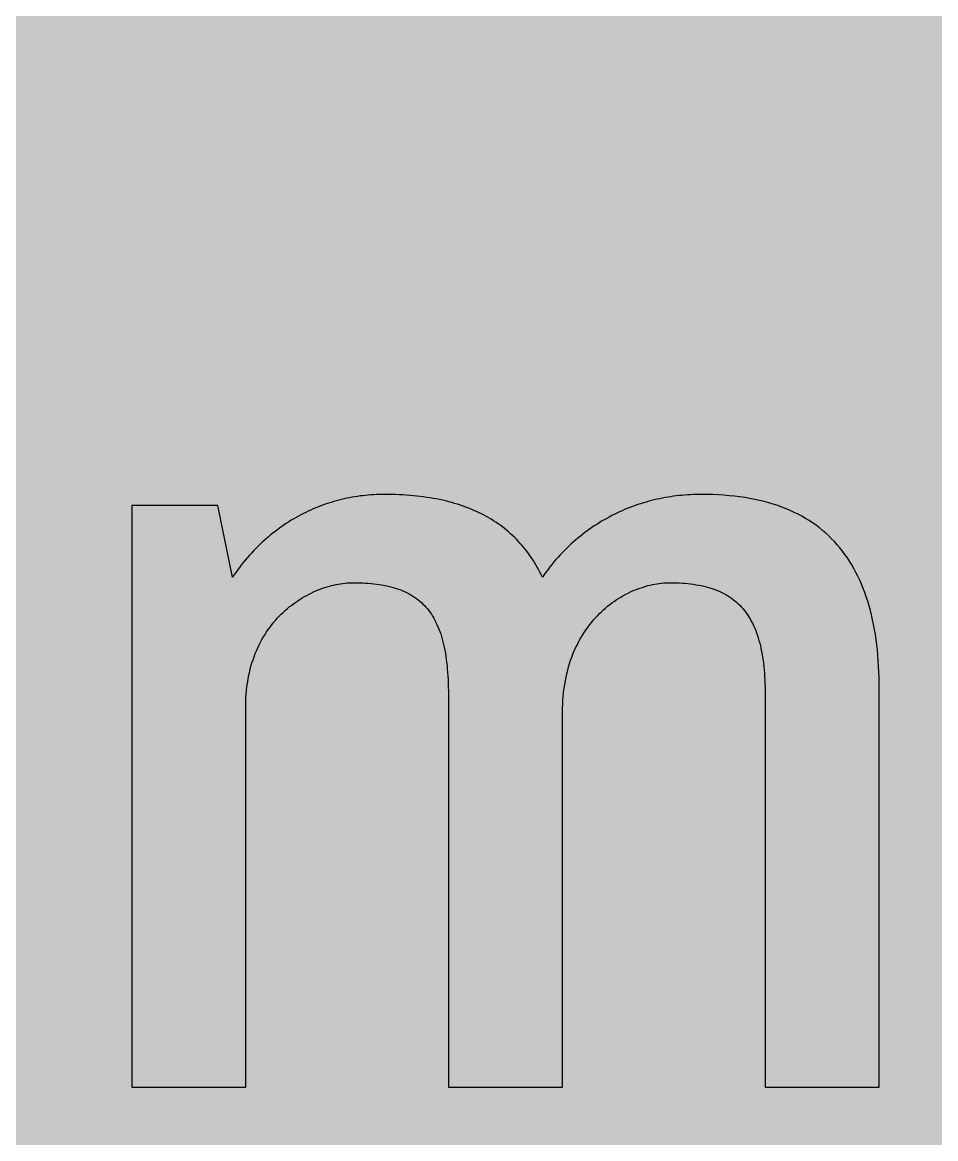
# Model space of a CAD drawing. Header units: millimetres. Extents: x 0 to 212, y 0 to 254.
# Drawn here: x 125.35 to 154.14, y 56.64 to 91.85 of the extents above; entities that cross this region are included whole.
import ezdxf

# ---------------------------------------------------------------- set-up
doc = ezdxf.new("R2010")
doc.units = ezdxf.units.MM

msp = doc.modelspace()

# ---------------------------------------------------------------- hatches: boundary and pattern name
for color, points in [(254, [(14.1633, 0.0536), (13.9878, 0.0533), (13.8125, 0.0559), (13.6373, 0.061), (13.462, 0.0686), (13.2893, 0.0787), (13.114, 0.0914), (12.9413, 0.1041), (12.7686, 0.1219), (12.5959, 0.1397), (12.4231, 0.16), (12.2504, 0.1829), (12.0777, 0.2057), (11.9075, 0.2337), (11.7373, 0.2616), (11.5672, 0.2921), (11.397, 0.3251), (11.2268, 0.3607), (11.0592, 0.3988), (10.8915, 0.4369), (10.7239, 0.4775), (10.5562, 0.5207), (10.3886, 0.5664), (10.2235, 0.6121), (10.0584, 0.6629), (9.8933, 0.7137), (9.7307, 0.7671), (9.5682, 0.8204), (9.4056, 0.8788), (9.2431, 0.9373), (9.083, 0.9982), (8.923, 1.0617), (8.763, 1.1252), (8.6055, 1.1938), (8.4455, 1.2624), (8.2906, 1.331), (8.1331, 1.4046), (7.9781, 1.4783), (7.8232, 1.5545), (7.6708, 1.6332), (7.5184, 1.7145), (7.366, 1.7958), (7.2161, 1.8796), (7.0663, 1.966), (6.919, 2.0523), (6.7716, 2.1438), (6.6243, 2.2352), (6.4795, 2.3266), (6.3348, 2.4232), (6.19, 2.5197), (6.0477, 2.6187), (5.908, 2.7178), (5.7683, 2.8194), (5.6286, 2.9235), (5.4915, 3.0302), (5.3543, 3.1369), (5.2197, 3.2461), (5.0851, 3.3579), (4.953, 3.4722), (4.8209, 3.5865), (4.6914, 3.7033), (4.5644, 3.8202), (4.4348, 3.9395), (4.3104, 4.0615), (4.1859, 4.1859), (4.0615, 4.3104), (3.9395, 4.4348), (3.8202, 4.5618), (3.7033, 4.6914), (3.5865, 4.8209), (3.4722, 4.953), (3.3579, 5.0851), (3.2487, 5.2197), (3.1369, 5.3543), (3.0302, 5.4915), (2.9235, 5.6286), (2.8194, 5.7683), (2.7178, 5.908), (2.6187, 6.0477), (2.5197, 6.19), (2.4232, 6.3348), (2.3266, 6.477), (2.2352, 6.6243), (2.1438, 6.7691), (2.0523, 6.9164), (1.966, 7.0663), (1.8796, 7.2161), (1.7958, 7.366), (1.7145, 7.5184), (1.6332, 7.6708), (1.5545, 7.8232), (1.4783, 7.9781), (1.4046, 8.1331), (1.331, 8.2906), (1.2598, 8.4455), (1.1913, 8.603), (1.1252, 8.763), (1.0592, 8.923), (0.9982, 9.083), (0.9373, 9.2431), (0.8763, 9.4056), (0.8204, 9.5682), (0.7645, 9.7307), (0.7112, 9.8933), (0.6604, 10.0584), (0.6121, 10.2235), (0.5639, 10.3911), (0.5207, 10.5562), (0.4775, 10.7239), (0.4343, 10.8915), (0.3962, 11.0592), (0.3607, 11.2268), (0.3251, 11.397), (0.2921, 11.5672), (0.2616, 11.7373), (0.2311, 11.9075), (0.2057, 12.0802), (0.1803, 12.2504), (0.1575, 12.4231), (0.1372, 12.5959), (0.1194, 12.7686), (0.1041, 12.9413), (0.0889, 13.1166), (0.0787, 13.2893), (0.0686, 13.4645), (0.061, 13.6373), (0.0559, 13.8125), (0.0508, 13.9878), (0.0508, 14.163), (0.0522, 239.9425), (0.0508, 240.1164), (0.0559, 240.2916), (0.061, 240.4669), (0.0686, 240.6396), (0.0787, 240.8149), (0.0889, 240.9876), (0.1041, 241.1628), (0.1194, 241.3356), (0.1372, 241.5083), (0.1575, 241.681), (0.1803, 241.8537), (0.2057, 242.0239), (0.2311, 242.1966), (0.2616, 242.3668), (0.2921, 242.537), (0.3251, 242.7072), (0.3607, 242.8748), (0.3962, 243.045), (0.4343, 243.2126), (0.4775, 243.3803), (0.5207, 243.5479), (0.5639, 243.713), (0.6121, 243.8781), (0.6604, 244.0432), (0.7112, 244.2083), (0.7645, 244.3734), (0.8204, 244.536), (0.8763, 244.6985), (0.9373, 244.8611), (0.9982, 245.0211), (1.0592, 245.1811), (1.1252, 245.3411), (1.1913, 245.4986), (1.2598, 245.6561), (1.331, 245.8136), (1.4046, 245.9685), (1.4783, 246.126), (1.5545, 246.2784), (1.6332, 246.4333), (1.7145, 246.5857), (1.7958, 246.7356), (1.8796, 246.888), (1.966, 247.0379), (2.0523, 247.1852), (2.1438, 247.3325), (2.2352, 247.4798), (2.3266, 247.6246), (2.4232, 247.7694), (2.5197, 247.9116), (2.6187, 248.0539), (2.7178, 248.1961), (2.8194, 248.3358), (2.9235, 248.4755), (3.0302, 248.6127), (3.1369, 248.7473), (3.2487, 248.8844), (3.3579, 249.0165), (3.4722, 249.1486), (3.5865, 249.2807), (3.7033, 249.4102), (3.8202, 249.5398), (3.9395, 249.6668), (4.0615, 249.7938), (4.1859, 249.9182), (4.3104, 250.0401), (4.4348, 250.1621), (4.5644, 250.284), (4.6914, 250.4008), (4.8209, 250.5177), (4.953, 250.632), (5.0851, 250.7437), (5.2197, 250.8555), (5.3543, 250.9647), (5.4915, 251.0739), (5.6286, 251.1781), (5.7683, 251.2822), (5.908, 251.3838), (6.0477, 251.4854), (6.19, 251.5845), (6.3348, 251.681), (6.4795, 251.775), (6.6243, 251.8689), (6.7716, 251.9604), (6.919, 252.0493), (7.0663, 252.1382), (7.2161, 252.2245), (7.366, 252.3084), (7.5184, 252.3896), (7.6708, 252.4709), (7.8232, 252.5471), (7.9781, 252.6233), (8.1331, 252.6995), (8.2906, 252.7706), (8.4455, 252.8418), (8.6055, 252.9103), (8.763, 252.9789), (8.923, 253.0424), (9.083, 253.1059), (9.2431, 253.1669), (9.4056, 253.2253), (9.5682, 253.2837), (9.7307, 253.3371), (9.8933, 253.3904), (10.0584, 253.4412), (10.2235, 253.492), (10.3886, 253.5377), (10.5562, 253.5834), (10.7239, 253.6266), (10.8915, 253.6673), (11.0592, 253.7079), (11.2268, 253.7435), (11.397, 253.779), (11.5672, 253.812), (11.7373, 253.8425), (11.9075, 253.8705), (12.0777, 253.8984), (12.2504, 253.9213), (12.4231, 253.9441), (12.5959, 253.9644), (12.7686, 253.9822), (12.9413, 254), (13.114, 254.0127), (13.2893, 254.0254), (13.462, 254.0356), (13.6373, 254.0432), (13.8125, 254.0483), (13.9878, 254.0508), (14.163, 254.0533), (197.6078, 254.0536), (197.7822, 254.0508), (197.9574, 254.0483), (198.1327, 254.0432), (198.3054, 254.0356), (198.4807, 254.0254), (198.6534, 254.0127), (198.8287, 254), (199.0014, 253.9822), (199.1741, 253.9644), (199.3468, 253.9441), (199.5195, 253.9213), (199.6897, 253.8984), (199.8624, 253.8705), (200.0326, 253.8425), (200.2028, 253.812), (200.373, 253.779), (200.5432, 253.7435), (200.7108, 253.7079), (200.8784, 253.6673), (201.0461, 253.6266), (201.2137, 253.5834), (201.3788, 253.5377), (201.5465, 253.492), (201.7116, 253.4412), (201.8767, 253.3904), (202.0392, 253.3371), (202.2018, 253.2837), (202.3643, 253.2253), (202.5269, 253.1669), (202.6869, 253.1059), (202.8469, 253.0424), (203.007, 252.9789), (203.167, 252.9103), (203.3245, 252.8418), (203.4794, 252.7706), (203.6369, 252.6995), (203.7918, 252.6233), (203.9468, 252.5471), (204.0992, 252.4709), (204.2516, 252.3896), (204.404, 252.3084), (204.5538, 252.2245), (204.7037, 252.1382), (204.8535, 252.0493), (205.0009, 251.9604), (205.1456, 251.8689), (205.293, 251.775), (205.4352, 251.681), (205.58, 251.5845), (205.7222, 251.4854), (205.8619, 251.3838), (206.0016, 251.2822), (206.1413, 251.1781), (206.2785, 251.0739), (206.4156, 250.9647), (206.5503, 250.8555), (206.6849, 250.7437), (206.817, 250.632), (206.949, 250.5177), (207.0786, 250.4008), (207.2081, 250.284), (207.3351, 250.1621), (207.4596, 250.0401), (207.584, 249.9182), (207.7085, 249.7938), (207.8304, 249.6668), (207.9498, 249.5398), (208.0666, 249.4102), (208.1835, 249.2807), (208.2978, 249.1486), (208.4121, 249.0165), (208.5238, 248.8844), (208.6331, 248.7473), (208.7397, 248.6127), (208.8464, 248.4755), (208.9506, 248.3358), (209.0522, 248.1961), (209.1512, 248.0539), (209.2503, 247.9116), (209.3468, 247.7694), (209.4433, 247.6246), (209.5348, 247.4798), (209.6262, 247.3325), (209.7176, 247.1852), (209.804, 247.0379), (209.8904, 246.888), (209.9742, 246.7356), (210.0555, 246.5857), (210.1367, 246.4333), (210.2155, 246.2784), (210.2917, 246.126), (210.3653, 245.9685), (210.439, 245.8136), (210.5076, 245.6561), (210.5762, 245.4986), (210.6447, 245.3411), (210.7082, 245.1811), (210.7717, 245.0211), (210.8327, 244.8611), (210.8911, 244.6985), (210.9495, 244.536), (211.0029, 244.3734), (211.0562, 244.2083), (211.107, 244.0432), (211.1578, 243.8781), (211.2035, 243.713), (211.2493, 243.5479), (211.2924, 243.3803), (211.3331, 243.2126), (211.3712, 243.045), (211.4093, 242.8748), (211.4448, 242.7072), (211.4779, 242.537), (211.5083, 242.3668), (211.5363, 242.1966), (211.5642, 242.0239), (211.5871, 241.8537), (211.6099, 241.681), (211.6303, 241.5083), (211.648, 241.3356), (211.6658, 241.1628), (211.6785, 240.9876), (211.6912, 240.8149), (211.7014, 240.6396), (211.709, 240.4669), (211.7141, 240.2916), (211.7166, 240.1164), (211.7166, 239.9411), (211.7189, 14.1647), (211.7166, 13.9878), (211.7141, 13.8125), (211.709, 13.6373), (211.7014, 13.4645), (211.6912, 13.2893), (211.6785, 13.1166), (211.6658, 12.9413), (211.648, 12.7686), (211.6303, 12.5959), (211.6099, 12.4231), (211.5871, 12.2504), (211.5642, 12.0802), (211.5363, 11.9075), (211.5083, 11.7373), (211.4779, 11.5672), (211.4448, 11.397), (211.4093, 11.2268), (211.3712, 11.0592), (211.3331, 10.8915), (211.2924, 10.7239), (211.2493, 10.5562), (211.2035, 10.3911), (211.1578, 10.2235), (211.107, 10.0584), (211.0562, 9.8933), (211.0029, 9.7307), (210.9495, 9.5682), (210.8911, 9.4056), (210.8327, 9.2431), (210.7717, 9.083), (210.7082, 8.923), (210.6447, 8.763), (210.5762, 8.603), (210.5076, 8.4455), (210.439, 8.2906), (210.3653, 8.1331), (210.2917, 7.9781), (210.2155, 7.8232), (210.1367, 7.6708), (210.0555, 7.5184), (209.9742, 7.366), (209.8904, 7.2161), (209.804, 7.0663), (209.7176, 6.9164), (209.6262, 6.7691), (209.5348, 6.6243), (209.4433, 6.477), (209.3468, 6.3348), (209.2503, 6.19), (209.1512, 6.0477), (209.0522, 5.908), (208.9506, 5.7683), (208.8464, 5.6286), (208.7397, 5.4915), (208.6331, 5.3543), (208.5238, 5.2197), (208.4121, 5.0851), (208.2978, 4.953), (208.1835, 4.8209), (208.0666, 4.6914), (207.9498, 4.5618), (207.8304, 4.4348), (207.7085, 4.3104), (207.584, 4.1859), (207.4596, 4.0615), (207.3351, 3.9395), (207.2081, 3.8202), (207.0786, 3.7033), (206.949, 3.5865), (206.817, 3.4722), (206.6849, 3.3579), (206.5503, 3.2461), (206.4156, 3.1369), (206.2785, 3.0302), (206.1413, 2.9235), (206.0016, 2.8194), (205.8619, 2.7178), (205.7222, 2.6187), (205.58, 2.5197), (205.4352, 2.4232), (205.293, 2.3266), (205.1456, 2.2352), (205.0009, 2.1438), (204.8535, 2.0523), (204.7037, 1.966), (204.5538, 1.8796), (204.404, 1.7958), (204.2516, 1.7145), (204.0992, 1.6332), (203.9468, 1.5545), (203.7918, 1.4783), (203.6369, 1.4046), (203.4794, 1.331), (203.3245, 1.2624), (203.167, 1.1938), (203.007, 1.1252), (202.8469, 1.0617), (202.6869, 0.9982), (202.5269, 0.9373), (202.3643, 0.8788), (202.2018, 0.8204), (202.0392, 0.7671), (201.8767, 0.7137), (201.7116, 0.6629), (201.5465, 0.6121), (201.3788, 0.5664), (201.2137, 0.5207), (201.0461, 0.4775), (200.8784, 0.4369), (200.7108, 0.3988), (200.5432, 0.3607), (200.373, 0.3251), (200.2028, 0.2921), (200.0326, 0.2616), (199.8624, 0.2337), (199.6897, 0.2057), (199.5195, 0.1829), (199.3468, 0.16), (199.1741, 0.1397), (199.0014, 0.1219), (198.8287, 0.1041), (198.6534, 0.0914), (198.4807, 0.0787), (198.3054, 0.0686), (198.1327, 0.061), (197.9574, 0.0559), (197.7822, 0.0533), (197.6069, 0.0533)]), (59, [(142.3818, 58.2619), (142.3818, 70.08), (142.3822, 70.2107), (142.3873, 70.3428), (142.3924, 70.4698), (142.4026, 70.5942), (142.4153, 70.7187), (142.4305, 70.8406), (142.4483, 70.9574), (142.4686, 71.0743), (142.4915, 71.1886), (142.5143, 71.3003), (142.5423, 71.4096), (142.5727, 71.5162), (142.6032, 71.6229), (142.6362, 71.7245), (142.6743, 71.8261), (142.7099, 71.9226), (142.7505, 72.0192), (142.7937, 72.1131), (142.8369, 72.2046), (142.8826, 72.2935), (142.9283, 72.3798), (142.9766, 72.4662), (143.0274, 72.5475), (143.0807, 72.6288), (143.1341, 72.7075), (143.1874, 72.7837), (143.2433, 72.8574), (143.3017, 72.9285), (143.3601, 72.9996), (143.4211, 73.0656), (143.4821, 73.1317), (143.543, 73.1952), (143.6065, 73.2561), (143.6726, 73.3171), (143.7361, 73.373), (143.8021, 73.4289), (143.8707, 73.4822), (143.9367, 73.533), (144.0053, 73.5813), (144.0739, 73.6295), (144.145, 73.6727), (144.2136, 73.7159), (144.2847, 73.7565), (144.3558, 73.7972), (144.4269, 73.8327), (144.4981, 73.8683), (144.5692, 73.9013), (144.6428, 73.9318), (144.714, 73.9623), (144.7851, 73.9877), (144.8587, 74.0131), (144.9299, 74.0359), (145.001, 74.0588), (145.0721, 74.0791), (145.1432, 74.0943), (145.2143, 74.1121), (145.2855, 74.1248), (145.3566, 74.1375), (145.4252, 74.1477), (145.4963, 74.1553), (145.5649, 74.1629), (145.6334, 74.1655), (145.6995, 74.168), (145.7655, 74.1705), (145.8646, 74.168), (145.9611, 74.168), (146.0551, 74.1629), (146.1491, 74.1578), (146.2405, 74.1528), (146.3294, 74.1426), (146.4158, 74.1324), (146.5021, 74.1223), (146.5859, 74.1096), (146.6698, 74.0943), (146.751, 74.0791), (146.8298, 74.0613), (146.906, 74.0435), (146.9822, 74.0232), (147.0558, 74.0004), (147.127, 73.975), (147.1981, 73.9496), (147.2667, 73.9216), (147.3352, 73.8937), (147.3987, 73.8632), (147.4622, 73.8302), (147.5257, 73.7972), (147.5867, 73.7616), (147.6451, 73.7235), (147.7035, 73.6829), (147.7594, 73.6422), (147.8128, 73.599), (147.8636, 73.5559), (147.9169, 73.5076), (147.9652, 73.4593), (148.0134, 73.4111), (148.0591, 73.3577), (148.1049, 73.3044), (148.148, 73.2485), (148.1887, 73.1901), (148.2293, 73.1317), (148.2674, 73.0707), (148.3055, 73.0072), (148.3411, 72.9412), (148.3741, 72.8751), (148.4071, 72.804), (148.4376, 72.7329), (148.4681, 72.6618), (148.496, 72.5856), (148.5214, 72.5094), (148.5468, 72.4281), (148.5722, 72.3468), (148.5951, 72.2655), (148.6154, 72.1792), (148.6357, 72.0928), (148.6535, 72.0014), (148.6687, 71.9099), (148.684, 71.816), (148.6992, 71.722), (148.7119, 71.6229), (148.7221, 71.5239), (148.7322, 71.4197), (148.7424, 71.3156), (148.7475, 71.2089), (148.7551, 71.0997), (148.7602, 70.9879), (148.7627, 70.8762), (148.7653, 70.7593), (148.7653, 70.6425), (148.766, 58.2619), (152.364, 58.2619), (152.364, 70.8198), (152.3619, 71.0032), (152.3568, 71.1835), (152.3517, 71.3613), (152.3441, 71.5391), (152.3314, 71.7118), (152.3187, 71.882), (152.3035, 72.0522), (152.2832, 72.2173), (152.2628, 72.3798), (152.24, 72.5399), (152.212, 72.6973), (152.1841, 72.8523), (152.1511, 73.0047), (152.1181, 73.1545), (152.0825, 73.2993), (152.0419, 73.4441), (152.0012, 73.5863), (151.9555, 73.7235), (151.9072, 73.8607), (151.8564, 73.9927), (151.8056, 74.1223), (151.7498, 74.2493), (151.6913, 74.3737), (151.6304, 74.4957), (151.5669, 74.615), (151.4983, 74.7319), (151.4297, 74.8462), (151.3586, 74.9554), (151.2824, 75.0646), (151.2037, 75.1688), (151.1249, 75.2704), (151.0411, 75.3694), (150.9522, 75.4659), (150.8633, 75.5574), (150.7719, 75.6488), (150.6753, 75.7352), (150.5788, 75.8215), (150.4772, 75.9028), (150.3731, 75.9816), (150.2639, 76.0552), (150.1546, 76.1289), (150.0403, 76.1975), (149.926, 76.266), (149.8067, 76.3295), (149.6822, 76.3905), (149.5577, 76.4464), (149.4282, 76.5023), (149.2961, 76.5531), (149.1615, 76.6013), (149.0243, 76.647), (148.8821, 76.6902), (148.7399, 76.7283), (148.5925, 76.7639), (148.4401, 76.7969), (148.2877, 76.8274), (148.1303, 76.8553), (147.9702, 76.8782), (147.8051, 76.8985), (147.6375, 76.9163), (147.4673, 76.9315), (147.2946, 76.9417), (147.1168, 76.9493), (146.939, 76.9544), (146.7536, 76.9569), (146.6672, 76.9569), (146.5783, 76.9544), (146.492, 76.9518), (146.4031, 76.9468), (146.3167, 76.9417), (146.2278, 76.9341), (146.1414, 76.9264), (146.0525, 76.9188), (145.9662, 76.9087), (145.8773, 76.896), (145.7909, 76.8833), (145.7046, 76.8706), (145.6157, 76.8553), (145.5293, 76.8375), (145.4429, 76.8198), (145.3566, 76.802), (145.2702, 76.7817), (145.1839, 76.7613), (145.0975, 76.7385), (145.0137, 76.7131), (144.9273, 76.6877), (144.841, 76.6623), (144.7571, 76.6343), (144.6733, 76.6064), (144.5895, 76.5759), (144.5057, 76.5429), (144.4219, 76.5099), (144.338, 76.4769), (144.2568, 76.4413), (144.1755, 76.4032), (144.0917, 76.3651), (144.0104, 76.327), (143.9316, 76.2864), (143.8504, 76.2432), (143.7716, 76.2), (143.6903, 76.1543), (143.6116, 76.1086), (143.5354, 76.0628), (143.4567, 76.012), (143.3805, 75.9638), (143.3043, 75.9104), (143.2281, 75.8596), (143.1519, 75.8038), (143.0782, 75.7504), (143.0045, 75.692), (142.9309, 75.6336), (142.8572, 75.5752), (142.7861, 75.5142), (142.715, 75.4507), (142.6439, 75.3872), (142.5753, 75.3212), (142.5067, 75.2551), (142.4381, 75.1865), (142.3695, 75.118), (142.3035, 75.0468), (142.2375, 74.9757), (142.174, 74.9021), (142.1105, 74.8259), (142.047, 74.7497), (141.9835, 74.6735), (141.9225, 74.5922), (141.8641, 74.5109), (141.8031, 74.4296), (141.7447, 74.3458), (141.7066, 74.4271), (141.666, 74.5058), (141.6253, 74.5846), (141.5847, 74.6608), (141.539, 74.737), (141.4958, 74.8106), (141.4501, 74.8843), (141.4018, 74.9554), (141.3535, 75.0265), (141.3053, 75.0951), (141.2545, 75.1637), (141.2011, 75.2297), (141.1503, 75.2958), (141.0945, 75.3593), (141.0386, 75.4228), (140.9827, 75.4837), (140.9243, 75.5447), (140.8659, 75.6031), (140.8049, 75.6615), (140.7439, 75.7174), (140.6804, 75.7733), (140.6169, 75.8266), (140.5509, 75.88), (140.4849, 75.9333), (140.4163, 75.9816), (140.3477, 76.0324), (140.2766, 76.0806), (140.2055, 76.1263), (140.1318, 76.1721), (140.0581, 76.2152), (139.9819, 76.2584), (139.9057, 76.2991), (139.827, 76.3397), (139.7483, 76.3803), (139.667, 76.4159), (139.5857, 76.454), (139.5044, 76.4896), (139.4181, 76.5226), (139.3342, 76.5556), (139.2453, 76.5861), (139.159, 76.6166), (139.0675, 76.6445), (138.9786, 76.6724), (138.8872, 76.7004), (138.7932, 76.7232), (138.6992, 76.7486), (138.6027, 76.7715), (138.5037, 76.7918), (138.4071, 76.8121), (138.3055, 76.8299), (138.2065, 76.8477), (138.1023, 76.8629), (137.9982, 76.8782), (137.8941, 76.8909), (137.7874, 76.9036), (137.6807, 76.9163), (137.5715, 76.9239), (137.4597, 76.9341), (137.348, 76.9391), (137.2362, 76.9468), (137.1219, 76.9518), (137.0051, 76.9544), (136.8882, 76.9569), (136.7714, 76.9569), (136.685, 76.9569), (136.5987, 76.9544), (136.5123, 76.9518), (136.4285, 76.9468), (136.3421, 76.9417), (136.2558, 76.9341), (136.1719, 76.9264), (136.0856, 76.9163), (136.0018, 76.9061), (135.9179, 76.8934), (135.8341, 76.8807), (135.7503, 76.868), (135.6665, 76.8502), (135.5827, 76.835), (135.4988, 76.8172), (135.415, 76.7969), (135.3337, 76.7766), (135.2499, 76.7537), (135.1686, 76.7309), (135.0874, 76.7055), (135.0061, 76.6801), (134.9248, 76.6547), (134.8435, 76.6242), (134.7622, 76.5962), (134.6835, 76.5658), (134.6022, 76.5327), (134.5235, 76.4997), (134.4447, 76.4642), (134.366, 76.4286), (134.2873, 76.3905), (134.2111, 76.3524), (134.1349, 76.3118), (134.0561, 76.2711), (133.9799, 76.2305), (133.9063, 76.1848), (133.8301, 76.1416), (133.7564, 76.0933), (133.6802, 76.0476), (133.6065, 75.9968), (133.5354, 75.9485), (133.4618, 75.8952), (133.3906, 75.8419), (133.3195, 75.7885), (133.2484, 75.7326), (133.1773, 75.6768), (133.1087, 75.6183), (133.0401, 75.5599), (132.9715, 75.499), (132.903, 75.4355), (132.8369, 75.372), (132.7709, 75.3085), (132.7048, 75.2424), (132.6388, 75.1738), (132.5753, 75.1053), (132.5118, 75.0367), (132.4483, 74.9656), (132.3873, 74.8919), (132.3264, 74.8182), (132.2654, 74.742), (132.2045, 74.6658), (132.146, 74.5871), (132.0876, 74.5084), (132.0292, 74.4271), (131.9733, 74.3458), (131.5159, 76.605), (128.7999, 76.605), (128.7999, 58.2619), (132.3979, 58.2619), (132.3979, 70.2906), (132.3975, 70.4139), (132.4026, 70.5358), (132.4102, 70.6577), (132.4204, 70.7746), (132.4331, 70.8914), (132.4483, 71.0057), (132.4661, 71.1175), (132.4864, 71.2267), (132.5093, 71.3334), (132.5347, 71.44), (132.5601, 71.5416), (132.5905, 71.6432), (132.6236, 71.7423), (132.6566, 71.8388), (132.6947, 71.9353), (132.7328, 72.0268), (132.7734, 72.1182), (132.8141, 72.2071), (132.8598, 72.2935), (132.9055, 72.3773), (132.9538, 72.4611), (133.002, 72.5399), (133.0528, 72.6186), (133.1062, 72.6948), (133.1595, 72.771), (133.2154, 72.8421), (133.2713, 72.9132), (133.3297, 72.9818), (133.3881, 73.0479), (133.4491, 73.1114), (133.51, 73.1749), (133.5735, 73.2358), (133.637, 73.2942), (133.7031, 73.3501), (133.7666, 73.406), (133.8351, 73.4568), (133.9012, 73.5076), (133.9698, 73.5584), (134.0383, 73.6041), (134.1069, 73.6498), (134.1755, 73.693), (134.2466, 73.7337), (134.3177, 73.7718), (134.3889, 73.8099), (134.4574, 73.8454), (134.5311, 73.8784), (134.6022, 73.9115), (134.6733, 73.9419), (134.7445, 73.9699), (134.8156, 73.9953), (134.8867, 74.0181), (134.9604, 74.041), (135.0315, 74.0613), (135.1001, 74.0816), (135.1712, 74.0969), (135.2423, 74.1121), (135.3109, 74.1274), (135.382, 74.1375), (135.4506, 74.1477), (135.5166, 74.1553), (135.5852, 74.1629), (135.6512, 74.1655), (135.7173, 74.168), (135.7833, 74.1705), (135.8798, 74.168), (135.9764, 74.168), (136.0729, 74.1629), (136.1643, 74.1604), (136.2558, 74.1528), (136.3447, 74.1451), (136.4336, 74.1375), (136.5199, 74.1274), (136.6037, 74.1147), (136.685, 74.102), (136.7663, 74.0867), (136.845, 74.0715), (136.9212, 74.0537), (136.9974, 74.0334), (137.0711, 74.0131), (137.1448, 73.9902), (137.2133, 73.9673), (137.2819, 73.9419), (137.3505, 73.914), (137.4165, 73.8835), (137.48, 73.853), (137.541, 73.8226), (137.602, 73.787), (137.6604, 73.7514), (137.7188, 73.7133), (137.7747, 73.6752), (137.828, 73.6321), (137.8814, 73.5889), (137.9322, 73.5457), (137.9804, 73.4974), (138.0287, 73.4492), (138.0744, 73.3984), (138.1201, 73.345), (138.1633, 73.2917), (138.2039, 73.2333), (138.2446, 73.1749), (138.2827, 73.1139), (138.3208, 73.0529), (138.3563, 72.9869), (138.3894, 72.9209), (138.4224, 72.8523), (138.4529, 72.7812), (138.4833, 72.7075), (138.5113, 72.6338), (138.5392, 72.5551), (138.5646, 72.4764), (138.5875, 72.3925), (138.6103, 72.3087), (138.6307, 72.2224), (138.651, 72.1335), (138.6688, 72.0446), (138.6865, 71.9506), (138.7018, 71.8541), (138.7145, 71.7575), (138.7272, 71.6559), (138.7399, 71.5543), (138.7475, 71.4477), (138.7577, 71.341), (138.7653, 71.2292), (138.7704, 71.1175), (138.7754, 71.0032), (138.778, 70.8838), (138.7805, 70.7644), (138.7805, 70.6425), (138.7821, 58.2619)])]:
    msp.add_hatch(color=color).paths.add_polyline_path(points)

# ---------------------------------------------------------------- linework, layer by layer
at = {"color": 59}
msp.add_lwpolyline([(142.3818, 58.2619), (142.3818, 70.08), (142.3822, 70.2107), (142.3873, 70.3428), (142.3924, 70.4698), (142.4026, 70.5942), (142.4153, 70.7187), (142.4305, 70.8406), (142.4483, 70.9574), (142.4686, 71.0743), (142.4915, 71.1886), (142.5143, 71.3003), (142.5423, 71.4096), (142.5727, 71.5162), (142.6032, 71.6229), (142.6362, 71.7245), (142.6743, 71.8261), (142.7099, 71.9226), (142.7505, 72.0192), (142.7937, 72.1131), (142.8369, 72.2046), (142.8826, 72.2935), (142.9283, 72.3798), (142.9766, 72.4662), (143.0274, 72.5475), (143.0807, 72.6288), (143.1341, 72.7075), (143.1874, 72.7837), (143.2433, 72.8574), (143.3017, 72.9285), (143.3601, 72.9996), (143.4211, 73.0656), (143.4821, 73.1317), (143.543, 73.1952), (143.6065, 73.2561), (143.6726, 73.3171), (143.7361, 73.373), (143.8021, 73.4289), (143.8707, 73.4822), (143.9367, 73.533), (144.0053, 73.5813), (144.0739, 73.6295), (144.145, 73.6727), (144.2136, 73.7159), (144.2847, 73.7565), (144.3558, 73.7972), (144.4269, 73.8327), (144.4981, 73.8683), (144.5692, 73.9013), (144.6428, 73.9318), (144.714, 73.9623), (144.7851, 73.9877), (144.8587, 74.0131), (144.9299, 74.0359), (145.001, 74.0588), (145.0721, 74.0791), (145.1432, 74.0943), (145.2143, 74.1121), (145.2855, 74.1248), (145.3566, 74.1375), (145.4252, 74.1477), (145.4963, 74.1553), (145.5649, 74.1629), (145.6334, 74.1655), (145.6995, 74.168), (145.7655, 74.1705), (145.8646, 74.168), (145.9611, 74.168), (146.0551, 74.1629), (146.1491, 74.1578), (146.2405, 74.1528), (146.3294, 74.1426), (146.4158, 74.1324), (146.5021, 74.1223), (146.5859, 74.1096), (146.6698, 74.0943), (146.751, 74.0791), (146.8298, 74.0613), (146.906, 74.0435), (146.9822, 74.0232), (147.0558, 74.0004), (147.127, 73.975), (147.1981, 73.9496), (147.2667, 73.9216), (147.3352, 73.8937), (147.3987, 73.8632), (147.4622, 73.8302), (147.5257, 73.7972), (147.5867, 73.7616), (147.6451, 73.7235), (147.7035, 73.6829), (147.7594, 73.6422), (147.8128, 73.599), (147.8636, 73.5559), (147.9169, 73.5076), (147.9652, 73.4593), (148.0134, 73.4111), (148.0591, 73.3577), (148.1049, 73.3044), (148.148, 73.2485), (148.1887, 73.1901), (148.2293, 73.1317), (148.2674, 73.0707), (148.3055, 73.0072), (148.3411, 72.9412), (148.3741, 72.8751), (148.4071, 72.804), (148.4376, 72.7329), (148.4681, 72.6618), (148.496, 72.5856), (148.5214, 72.5094), (148.5468, 72.4281), (148.5722, 72.3468), (148.5951, 72.2655), (148.6154, 72.1792), (148.6357, 72.0928), (148.6535, 72.0014), (148.6687, 71.9099), (148.684, 71.816), (148.6992, 71.722), (148.7119, 71.6229), (148.7221, 71.5239), (148.7322, 71.4197), (148.7424, 71.3156), (148.7475, 71.2089), (148.7551, 71.0997), (148.7602, 70.9879), (148.7627, 70.8762), (148.7653, 70.7593), (148.7653, 70.6425), (148.766, 58.2619), (152.364, 58.2619), (152.364, 70.8198), (152.3619, 71.0032), (152.3568, 71.1835), (152.3517, 71.3613), (152.3441, 71.5391), (152.3314, 71.7118), (152.3187, 71.882), (152.3035, 72.0522), (152.2832, 72.2173), (152.2628, 72.3798), (152.24, 72.5399), (152.212, 72.6973), (152.1841, 72.8523), (152.1511, 73.0047), (152.1181, 73.1545), (152.0825, 73.2993), (152.0419, 73.4441), (152.0012, 73.5863), (151.9555, 73.7235), (151.9072, 73.8607), (151.8564, 73.9927), (151.8056, 74.1223), (151.7498, 74.2493), (151.6913, 74.3737), (151.6304, 74.4957), (151.5669, 74.615), (151.4983, 74.7319), (151.4297, 74.8462), (151.3586, 74.9554), (151.2824, 75.0646), (151.2037, 75.1688), (151.1249, 75.2704), (151.0411, 75.3694), (150.9522, 75.4659), (150.8633, 75.5574), (150.7719, 75.6488), (150.6753, 75.7352), (150.5788, 75.8215), (150.4772, 75.9028), (150.3731, 75.9816), (150.2639, 76.0552), (150.1546, 76.1289), (150.0403, 76.1975), (149.926, 76.266), (149.8067, 76.3295), (149.6822, 76.3905), (149.5577, 76.4464), (149.4282, 76.5023), (149.2961, 76.5531), (149.1615, 76.6013), (149.0243, 76.647), (148.8821, 76.6902), (148.7399, 76.7283), (148.5925, 76.7639), (148.4401, 76.7969), (148.2877, 76.8274), (148.1303, 76.8553), (147.9702, 76.8782), (147.8051, 76.8985), (147.6375, 76.9163), (147.4673, 76.9315), (147.2946, 76.9417), (147.1168, 76.9493), (146.939, 76.9544), (146.7536, 76.9569), (146.6672, 76.9569), (146.5783, 76.9544), (146.492, 76.9518), (146.4031, 76.9468), (146.3167, 76.9417), (146.2278, 76.9341), (146.1414, 76.9264), (146.0525, 76.9188), (145.9662, 76.9087), (145.8773, 76.896), (145.7909, 76.8833), (145.7046, 76.8706), (145.6157, 76.8553), (145.5293, 76.8375), (145.4429, 76.8198), (145.3566, 76.802), (145.2702, 76.7817), (145.1839, 76.7613), (145.0975, 76.7385), (145.0137, 76.7131), (144.9273, 76.6877), (144.841, 76.6623), (144.7571, 76.6343), (144.6733, 76.6064), (144.5895, 76.5759), (144.5057, 76.5429), (144.4219, 76.5099), (144.338, 76.4769), (144.2568, 76.4413), (144.1755, 76.4032), (144.0917, 76.3651), (144.0104, 76.327), (143.9316, 76.2864), (143.8504, 76.2432), (143.7716, 76.2), (143.6903, 76.1543), (143.6116, 76.1086), (143.5354, 76.0628), (143.4567, 76.012), (143.3805, 75.9638), (143.3043, 75.9104), (143.2281, 75.8596), (143.1519, 75.8038), (143.0782, 75.7504), (143.0045, 75.692), (142.9309, 75.6336), (142.8572, 75.5752), (142.7861, 75.5142), (142.715, 75.4507), (142.6439, 75.3872), (142.5753, 75.3212), (142.5067, 75.2551), (142.4381, 75.1865), (142.3695, 75.118), (142.3035, 75.0468), (142.2375, 74.9757), (142.174, 74.9021), (142.1105, 74.8259), (142.047, 74.7497), (141.9835, 74.6735), (141.9225, 74.5922), (141.8641, 74.5109), (141.8031, 74.4296), (141.7447, 74.3458), (141.7066, 74.4271), (141.666, 74.5058), (141.6253, 74.5846), (141.5847, 74.6608), (141.539, 74.737), (141.4958, 74.8106), (141.4501, 74.8843), (141.4018, 74.9554), (141.3535, 75.0265), (141.3053, 75.0951), (141.2545, 75.1637), (141.2011, 75.2297), (141.1503, 75.2958), (141.0945, 75.3593), (141.0386, 75.4228), (140.9827, 75.4837), (140.9243, 75.5447), (140.8659, 75.6031), (140.8049, 75.6615), (140.7439, 75.7174), (140.6804, 75.7733), (140.6169, 75.8266), (140.5509, 75.88), (140.4849, 75.9333), (140.4163, 75.9816), (140.3477, 76.0324), (140.2766, 76.0806), (140.2055, 76.1263), (140.1318, 76.1721), (140.0581, 76.2152), (139.9819, 76.2584), (139.9057, 76.2991), (139.827, 76.3397), (139.7483, 76.3803), (139.667, 76.4159), (139.5857, 76.454), (139.5044, 76.4896), (139.4181, 76.5226), (139.3342, 76.5556), (139.2453, 76.5861), (139.159, 76.6166), (139.0675, 76.6445), (138.9786, 76.6724), (138.8872, 76.7004), (138.7932, 76.7232), (138.6992, 76.7486), (138.6027, 76.7715), (138.5037, 76.7918), (138.4071, 76.8121), (138.3055, 76.8299), (138.2065, 76.8477), (138.1023, 76.8629), (137.9982, 76.8782), (137.8941, 76.8909), (137.7874, 76.9036), (137.6807, 76.9163), (137.5715, 76.9239), (137.4597, 76.9341), (137.348, 76.9391), (137.2362, 76.9468), (137.1219, 76.9518), (137.0051, 76.9544), (136.8882, 76.9569), (136.7714, 76.9569), (136.685, 76.9569), (136.5987, 76.9544), (136.5123, 76.9518), (136.4285, 76.9468), (136.3421, 76.9417), (136.2558, 76.9341), (136.1719, 76.9264), (136.0856, 76.9163), (136.0018, 76.9061), (135.9179, 76.8934), (135.8341, 76.8807), (135.7503, 76.868), (135.6665, 76.8502), (135.5827, 76.835), (135.4988, 76.8172), (135.415, 76.7969), (135.3337, 76.7766), (135.2499, 76.7537), (135.1686, 76.7309), (135.0874, 76.7055), (135.0061, 76.6801), (134.9248, 76.6547), (134.8435, 76.6242), (134.7622, 76.5962), (134.6835, 76.5658), (134.6022, 76.5327), (134.5235, 76.4997), (134.4447, 76.4642), (134.366, 76.4286), (134.2873, 76.3905), (134.2111, 76.3524), (134.1349, 76.3118), (134.0561, 76.2711), (133.9799, 76.2305), (133.9063, 76.1848), (133.8301, 76.1416), (133.7564, 76.0933), (133.6802, 76.0476), (133.6065, 75.9968), (133.5354, 75.9485), (133.4618, 75.8952), (133.3906, 75.8419), (133.3195, 75.7885), (133.2484, 75.7326), (133.1773, 75.6768), (133.1087, 75.6183), (133.0401, 75.5599), (132.9715, 75.499), (132.903, 75.4355), (132.8369, 75.372), (132.7709, 75.3085), (132.7048, 75.2424), (132.6388, 75.1738), (132.5753, 75.1053), (132.5118, 75.0367), (132.4483, 74.9656), (132.3873, 74.8919), (132.3264, 74.8182), (132.2654, 74.742), (132.2045, 74.6658), (132.146, 74.5871), (132.0876, 74.5084), (132.0292, 74.4271), (131.9733, 74.3458), (131.5159, 76.605), (128.7999, 76.605), (128.7999, 58.2619), (132.3979, 58.2619), (132.3979, 70.2906), (132.3975, 70.4139), (132.4026, 70.5358), (132.4102, 70.6577), (132.4204, 70.7746), (132.4331, 70.8914), (132.4483, 71.0057), (132.4661, 71.1175), (132.4864, 71.2267), (132.5093, 71.3334), (132.5347, 71.44), (132.5601, 71.5416), (132.5905, 71.6432), (132.6236, 71.7423), (132.6566, 71.8388), (132.6947, 71.9353), (132.7328, 72.0268), (132.7734, 72.1182), (132.8141, 72.2071), (132.8598, 72.2935), (132.9055, 72.3773), (132.9538, 72.4611), (133.002, 72.5399), (133.0528, 72.6186), (133.1062, 72.6948), (133.1595, 72.771), (133.2154, 72.8421), (133.2713, 72.9132), (133.3297, 72.9818), (133.3881, 73.0479), (133.4491, 73.1114), (133.51, 73.1749), (133.5735, 73.2358), (133.637, 73.2942), (133.7031, 73.3501), (133.7666, 73.406), (133.8351, 73.4568), (133.9012, 73.5076), (133.9698, 73.5584), (134.0383, 73.6041), (134.1069, 73.6498), (134.1755, 73.693), (134.2466, 73.7337), (134.3177, 73.7718), (134.3889, 73.8099), (134.4574, 73.8454), (134.5311, 73.8784), (134.6022, 73.9115), (134.6733, 73.9419), (134.7445, 73.9699), (134.8156, 73.9953), (134.8867, 74.0181), (134.9604, 74.041), (135.0315, 74.0613), (135.1001, 74.0816), (135.1712, 74.0969), (135.2423, 74.1121), (135.3109, 74.1274), (135.382, 74.1375), (135.4506, 74.1477), (135.5166, 74.1553), (135.5852, 74.1629), (135.6512, 74.1655), (135.7173, 74.168), (135.7833, 74.1705), (135.8798, 74.168), (135.9764, 74.168), (136.0729, 74.1629), (136.1643, 74.1604), (136.2558, 74.1528), (136.3447, 74.1451), (136.4336, 74.1375), (136.5199, 74.1274), (136.6037, 74.1147), (136.685, 74.102), (136.7663, 74.0867), (136.845, 74.0715), (136.9212, 74.0537), (136.9974, 74.0334), (137.0711, 74.0131), (137.1448, 73.9902), (137.2133, 73.9673), (137.2819, 73.9419), (137.3505, 73.914), (137.4165, 73.8835), (137.48, 73.853), (137.541, 73.8226), (137.602, 73.787), (137.6604, 73.7514), (137.7188, 73.7133), (137.7747, 73.6752), (137.828, 73.6321), (137.8814, 73.5889), (137.9322, 73.5457), (137.9804, 73.4974), (138.0287, 73.4492), (138.0744, 73.3984), (138.1201, 73.345), (138.1633, 73.2917), (138.2039, 73.2333), (138.2446, 73.1749), (138.2827, 73.1139), (138.3208, 73.0529), (138.3563, 72.9869), (138.3894, 72.9209), (138.4224, 72.8523), (138.4529, 72.7812), (138.4833, 72.7075), (138.5113, 72.6338), (138.5392, 72.5551), (138.5646, 72.4764), (138.5875, 72.3925), (138.6103, 72.3087), (138.6307, 72.2224), (138.651, 72.1335), (138.6688, 72.0446), (138.6865, 71.9506), (138.7018, 71.8541), (138.7145, 71.7575), (138.7272, 71.6559), (138.7399, 71.5543), (138.7475, 71.4477), (138.7577, 71.341), (138.7653, 71.2292), (138.7704, 71.1175), (138.7754, 71.0032), (138.778, 70.8838), (138.7805, 70.7644), (138.7805, 70.6425), (138.7821, 58.2619), (142.3818, 58.2619)], dxfattribs=at)

doc.saveas('drawing.dxf')
